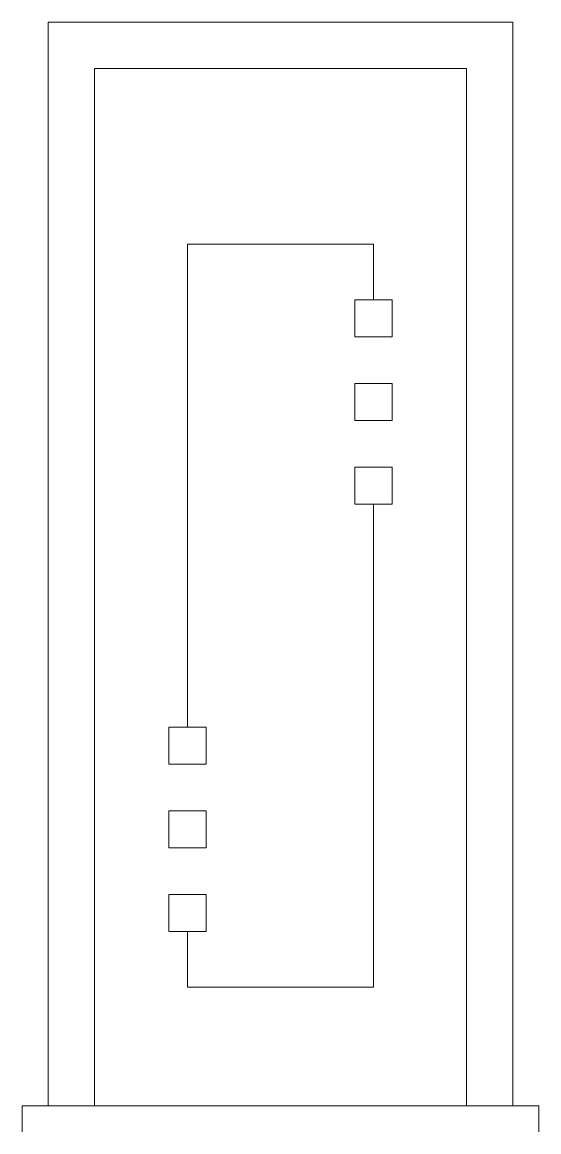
# Model space of a CAD drawing. Header units: millimetres. Extents: x 1877.06 to 1878.06, y 899.05 to 901.2.
import ezdxf

# ---------------------------------------------------------------- set-up
doc = ezdxf.new("R2010")
doc.units = ezdxf.units.MM
doc.layers.get('0').update_dxf_attribs({"lineweight": 9})

# ---------------------------------------------------------------- blocks, each defined once
blk = doc.blocks.new('*U101')
for p, q in [((-0.45, 2.1), (-0.45, 0)), ((0.45, 2.1), (-0.45, 2.1)), ((0.45, 0), (0.45, 2.1)), ((-0.36, 2.01), (-0.36, 0)), ((0.36, 2.01), (-0.36, 2.01)), ((0.36, 0), (0.36, 2.01)), ((-0.18, 1.67), (-0.18, 0.734)), ((0.18, 1.67), (-0.18, 1.67)), ((0.18, 1.562), (0.18, 1.67)), ((0.18, 0.23), (0.18, 1.166)), ((-0.18, 0.338), (-0.18, 0.23)), ((-0.18, 0.23), (0.18, 0.23)), ((-0.5, 0), (0.5, 0)), ((-0.5, 0), (-0.5, -0.05)), ((0.5, 0), (0.5, -0.05))]:
    blk.add_line(p, q)
for points in [[(0.144, 1.49), (0.216, 1.49), (0.216, 1.562), (0.144, 1.562)], [(0.144, 1.328), (0.216, 1.328), (0.216, 1.4), (0.144, 1.4)], [(0.144, 1.166), (0.216, 1.166), (0.216, 1.238), (0.144, 1.238)], [(-0.216, 0.662), (-0.144, 0.662), (-0.144, 0.734), (-0.216, 0.734)], [(-0.216, 0.5), (-0.144, 0.5), (-0.144, 0.572), (-0.216, 0.572)], [(-0.216, 0.338), (-0.144, 0.338), (-0.144, 0.41), (-0.216, 0.41)]]:
    blk.add_lwpolyline(points, close=True)

msp = doc.modelspace()

# ---------------------------------------------------------------- block references
msp.add_blockref('*U101', (1877.5634, 899.1016))

doc.saveas('drawing.dxf')
